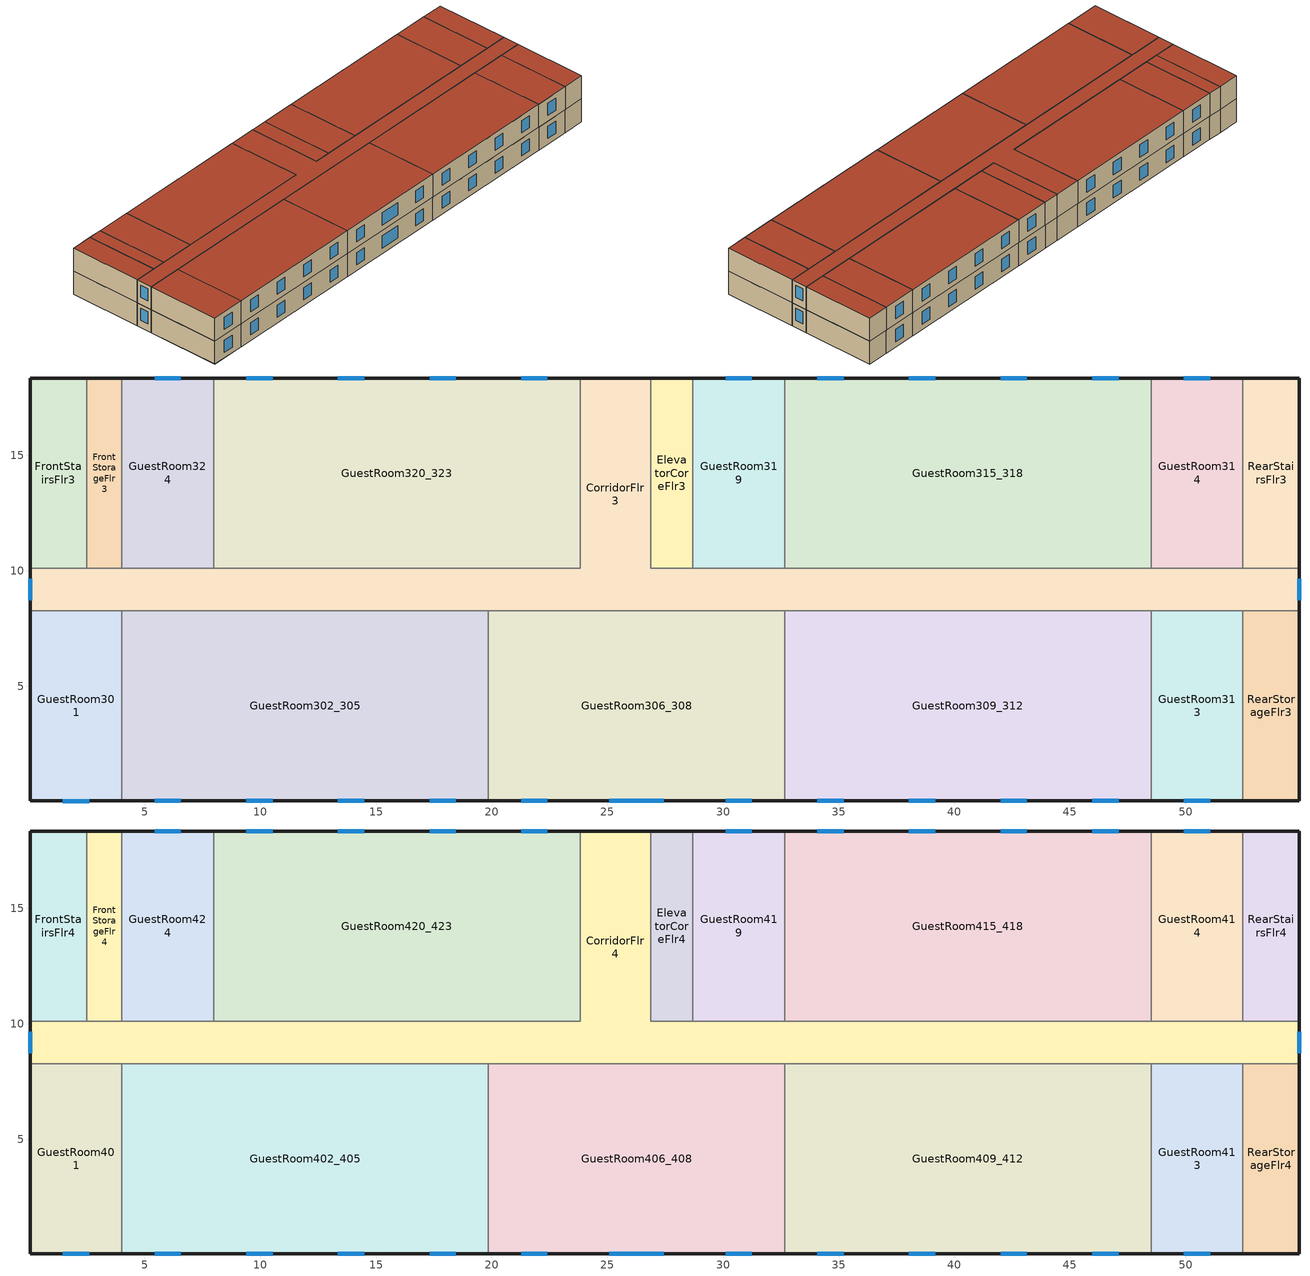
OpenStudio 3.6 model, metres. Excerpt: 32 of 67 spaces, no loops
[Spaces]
GuestRoom319
 floor to GuestRoom219: 32.66,18.34 32.66,10.11 28.7,10.11 28.7,18.34 z6.1
 wall outside: 32.66,18.34 28.7,18.34 z6.1:8.84
 wall to CorridorFlr3: 28.7,10.11 32.66,10.11 z6.1:8.84
 wall to GuestRoom315_318: 32.66,10.11 32.66,18.34 z6.1:8.84
 wall to ElevatorCoreFlr3: 28.7,18.34 28.7,10.11 z6.1:8.84
 window: 31.25,18.34 30.11,18.34 z6.75:8.19
GuestRoom320_323
 floor to GuestRoom220_223: 23.82,18.34 23.82,10.11 7.97,10.11 7.97,18.34 z6.1
 wall outside: 23.82,18.34 7.97,18.34 z6.1:8.84
 wall to CorridorFlr3: 7.97,10.11 23.82,10.11 23.82,18.34 z6.1:8.84
 wall to GuestRoom324: 7.97,18.34 7.97,10.11 z6.1:8.84
 window: 10.52,18.34 9.39,18.34 / 14.49,18.34 13.35,18.34 / 18.45,18.34 17.31,18.34 / 22.41,18.34 21.27,18.34 z6.75:8.19
RearStorageFlr3
 floor to RearStorageFlr2: 54.91,8.28 54.91,0.05 52.47,0.05 52.47,8.28 z6.1
 wall outside: 52.47,0.05 54.91,0.05 54.91,8.28 z6.1:8.84
 wall to GuestRoom313: 52.47,8.28 52.47,0.05 z6.1:8.84
 wall to CorridorFlr3: 54.91,8.28 52.47,8.28 z6.1:8.84
GuestRoom302_305
 floor to GuestRoom202_205: 19.86,8.28 19.86,0.05 4.01,0.05 4.01,8.28 z6.1
 wall outside: 4.01,0.05 19.86,0.05 z6.1:8.84
 wall to CorridorFlr3: 19.86,8.28 4.01,8.28 z6.1:8.84
 wall to GuestRoom306_308: 19.86,0.05 19.86,8.28 z6.1:8.84
 wall to GuestRoom301: 4.01,8.28 4.01,0.05 z6.1:8.84
 window: 5.42,0.05 6.56,0.05 / 17.31,0.05 18.45,0.05 / 9.39,0.05 10.52,0.05 / 13.35,0.05 14.49,0.05 z6.75:8.19
CorridorFlr3
 floor to CorridorFlr2: 26.87,18.34 26.87,10.11 54.91,10.11 54.91,8.28 0.05,8.28 0.05,10.11 23.82,10.11 23.82,18.34 z6.1
 wall outside: 0.05,10.11 0.05,8.28 / 26.87,18.34 23.82,18.34 / 54.91,8.28 54.91,10.11 z6.1:8.84
 wall to ElevatorCoreFlr3: 28.7,10.11 26.87,10.11 26.87,18.34 z6.1:8.84
 wall to FrontStairsFlr3: 2.49,10.11 0.05,10.11 z6.1:8.84
 wall to RearStairsFlr3: 54.91,10.11 52.47,10.11 z6.1:8.84
 wall to GuestRoom301: 0.05,8.28 4.01,8.28 z6.1:8.84
 wall to GuestRoom313: 48.51,8.28 52.47,8.28 z6.1:8.84
 wall to FrontStorageFlr3: 4.01,10.11 2.49,10.11 z6.1:8.84
 wall to GuestRoom314: 52.47,10.11 48.51,10.11 z6.1:8.84
 wall to GuestRoom324: 7.97,10.11 4.01,10.11 z6.1:8.84
 wall to GuestRoom309_312: 32.66,8.28 48.51,8.28 z6.1:8.84
 wall to GuestRoom306_308: 19.86,8.28 32.66,8.28 z6.1:8.84
 wall to GuestRoom315_318: 48.51,10.11 32.66,10.11 z6.1:8.84
 window: 54.91,8.73 54.91,9.66 / 0.05,9.66 0.05,8.73 z6.94:8.36
GuestRoom315_318
 floor to GuestRoom215_218: 48.51,18.34 48.51,10.11 32.66,10.11 32.66,18.34 z6.1
 wall outside: 48.51,18.34 32.66,18.34 z6.1:8.84
 wall to GuestRoom314: 48.51,10.11 48.51,18.34 z6.1:8.84
 window: 35.21,18.34 34.07,18.34 / 43.14,18.34 42,18.34 / 47.1,18.34 45.96,18.34 / 39.18,18.34 38.04,18.34 z6.75:8.19
GuestRoom301
 floor to GuestRoom201: 4.01,8.28 4.01,0.05 0.05,0.05 0.05,8.28 z6.1
 wall outside: 0.05,8.28 0.05,0.05 4.01,0.05 z6.1:8.84
 window: 1.46,0.05 2.6,0.05 z6.75:8.19
GuestRoom314
 floor to GuestRoom214: 52.47,18.34 52.47,10.11 48.51,10.11 48.51,18.34 z6.1
 wall outside: 52.47,18.34 48.51,18.34 z6.1:8.84
 wall to RearStairsFlr3: 52.47,10.11 52.47,18.34 z6.1:8.84
 window: 51.06,18.34 49.92,18.34 z6.75:8.19
GuestRoom309_312
 floor to GuestRoom209_212: 48.51,8.28 48.51,0.05 32.66,0.05 32.66,8.28 z6.1
 wall outside: 32.66,0.05 48.51,0.05 z6.1:8.84
 wall to GuestRoom306_308: 32.66,8.28 32.66,0.05 z6.1:8.84
 wall to GuestRoom313: 48.51,0.05 48.51,8.28 z6.1:8.84
 window: 45.96,0.05 47.1,0.05 / 42,0.05 43.14,0.05 / 34.07,0.05 35.21,0.05 / 38.04,0.05 39.18,0.05 z6.75:8.19
ElevatorCoreFlr3
 floor to ElevatorCoreFlr2: 28.7,18.34 28.7,10.11 26.87,10.11 26.87,18.34 z6.1
 wall outside: 28.7,18.34 26.87,18.34 z6.1:8.84
GuestRoom313
 floor to GuestRoom213: 52.47,8.28 52.47,0.05 48.51,0.05 48.51,8.28 z6.1
 wall outside: 48.51,0.05 52.47,0.05 z6.1:8.84
 window: 49.92,0.05 51.06,0.05 z6.75:8.19
GuestRoom306_308
 floor to GuestRoom206_208: 32.66,8.28 32.66,0.05 19.86,0.05 19.86,8.28 z6.1
 wall outside: 19.86,0.05 32.66,0.05 z6.1:8.84
 window: 21.27,0.05 22.41,0.05 / 25.08,0.05 27.44,0.05 / 30.11,0.05 31.25,0.05 z6.75:8.19
FrontStorageFlr3
 floor to FrontStorageFlr2: 4.01,18.34 4.01,10.11 2.49,10.11 2.49,18.34 z6.1
 wall outside: 4.01,18.34 2.49,18.34 z6.1:8.84
 wall to FrontStairsFlr3: 2.49,18.34 2.49,10.11 z6.1:8.84
 wall to GuestRoom324: 4.01,10.11 4.01,18.34 z6.1:8.84
GuestRoom324
 floor to GuestRoom224: 7.97,18.34 7.97,10.11 4.01,10.11 4.01,18.34 z6.1
 wall outside: 7.97,18.34 4.01,18.34 z6.1:8.84
 window: 6.56,18.34 5.42,18.34 z6.75:8.19
RearStairsFlr3
 floor to RearStairsFlr2: 54.91,18.34 54.91,10.11 52.47,10.11 52.47,18.34 z6.1
 wall outside: 54.91,10.11 54.91,18.34 52.47,18.34 z6.1:8.84
FrontStairsFlr3
 floor to FrontStairsFlr2: 2.49,18.34 2.49,10.11 0.05,10.11 0.05,18.34 z6.1
 wall outside: 2.49,18.34 0.05,18.34 0.05,10.11 z6.1:8.84
GuestRoom413
 floor to GuestRoom313: 52.47,8.28 52.47,0.05 48.51,0.05 48.51,8.28 z8.84
 wall outside: 48.51,0.05 52.47,0.05 z8.84:11.58
 wall to GuestRoom409_412: 48.51,8.28 48.51,0.05 z8.84:11.58
 wall to CorridorFlr4: 52.47,8.28 48.51,8.28 z8.84:11.58
 wall to RearStorageFlr4: 52.47,0.05 52.47,8.28 z8.84:11.58
 window: 49.92,0.05 51.06,0.05 z9.49:10.93
 roof outside: 52.47,0.05 52.47,8.28 48.51,8.28 48.51,0.05 z11.58
GuestRoom415_418
 floor to GuestRoom315_318: 48.51,18.34 48.51,10.11 32.66,10.11 32.66,18.34 z8.84
 wall outside: 48.51,18.34 32.66,18.34 z8.84:11.58
 wall to GuestRoom419: 32.66,18.34 32.66,10.11 z8.84:11.58
 wall to CorridorFlr4: 32.66,10.11 48.51,10.11 z8.84:11.58
 wall to GuestRoom414: 48.51,10.11 48.51,18.34 z8.84:11.58
 window: 47.1,18.34 45.96,18.34 / 39.18,18.34 38.04,18.34 / 43.14,18.34 42,18.34 / 35.21,18.34 34.07,18.34 z9.49:10.93
 roof outside: 48.51,10.11 48.51,18.34 32.66,18.34 32.66,10.11 z11.58
RearStairsFlr4
 floor to RearStairsFlr3: 54.91,18.34 54.91,10.11 52.47,10.11 52.47,18.34 z8.84
 wall outside: 54.91,10.11 54.91,18.34 52.47,18.34 z8.84:11.58
 wall to GuestRoom414: 52.47,18.34 52.47,10.11 z8.84:11.58
 wall to CorridorFlr4: 52.47,10.11 54.91,10.11 z8.84:11.58
 roof outside: 54.91,10.11 54.91,18.34 52.47,18.34 52.47,10.11 z11.58
CorridorFlr4
 floor to CorridorFlr3: 26.87,18.34 26.87,10.11 54.91,10.11 54.91,8.28 0.05,8.28 0.05,10.11 23.82,10.11 23.82,18.34 z8.84
 wall outside: 0.05,10.11 0.05,8.28 / 26.87,18.34 23.82,18.34 / 54.91,8.28 54.91,10.11 z8.84:11.58
 wall to ElevatorCoreFlr4: 28.7,10.11 26.87,10.11 26.87,18.34 z8.84:11.58
 wall to FrontStairsFlr4: 2.49,10.11 0.05,10.11 z8.84:11.58
 wall to GuestRoom420_423: 23.82,18.34 23.82,10.11 7.97,10.11 z8.84:11.58
 wall to GuestRoom406_408: 19.86,8.28 32.66,8.28 z8.84:11.58
 wall to GuestRoom424: 7.97,10.11 4.01,10.11 z8.84:11.58
 wall to GuestRoom402_405: 4.01,8.28 19.86,8.28 z8.84:11.58
 wall to RearStorageFlr4: 52.47,8.28 54.91,8.28 z8.84:11.58
 wall to GuestRoom401: 0.05,8.28 4.01,8.28 z8.84:11.58
 wall to FrontStorageFlr4: 4.01,10.11 2.49,10.11 z8.84:11.58
 wall to GuestRoom414: 52.47,10.11 48.51,10.11 z8.84:11.58
 wall to GuestRoom419: 32.66,10.11 28.7,10.11 z8.84:11.58
 wall to GuestRoom409_412: 32.66,8.28 48.51,8.28 z8.84:11.58
 window: 0.05,9.66 0.05,8.73 / 54.91,8.73 54.91,9.66 z9.68:11.1
 roof outside: 54.91,8.28 54.91,10.11 26.87,10.11 26.87,18.34 23.82,18.34 23.82,10.11 0.05,10.11 0.05,8.28 z11.58
GuestRoom402_405
 floor to GuestRoom302_305: 19.86,8.28 19.86,0.05 4.01,0.05 4.01,8.28 z8.84
 wall outside: 4.01,0.05 19.86,0.05 z8.84:11.58
 wall to GuestRoom406_408: 19.86,0.05 19.86,8.28 z8.84:11.58
 wall to GuestRoom401: 4.01,8.28 4.01,0.05 z8.84:11.58
 window: 5.42,0.05 6.56,0.05 / 13.35,0.05 14.49,0.05 / 9.39,0.05 10.52,0.05 / 17.31,0.05 18.45,0.05 z9.49:10.93
 roof outside: 19.86,0.05 19.86,8.28 4.01,8.28 4.01,0.05 z11.58
GuestRoom401
 floor to GuestRoom301: 4.01,8.28 4.01,0.05 0.05,0.05 0.05,8.28 z8.84
 wall outside: 0.05,8.28 0.05,0.05 4.01,0.05 z8.84:11.58
 window: 1.46,0.05 2.6,0.05 z9.49:10.93
 roof outside: 4.01,0.05 4.01,8.28 0.05,8.28 0.05,0.05 z11.58
RearStorageFlr4
 floor to RearStorageFlr3: 54.91,8.28 54.91,0.05 52.47,0.05 52.47,8.28 z8.84
 wall outside: 52.47,0.05 54.91,0.05 54.91,8.28 z8.84:11.58
 roof outside: 54.91,0.05 54.91,8.28 52.47,8.28 52.47,0.05 z11.58
ElevatorCoreFlr4
 floor to ElevatorCoreFlr3: 28.7,18.34 28.7,10.11 26.87,10.11 26.87,18.34 z8.84
 wall outside: 28.7,18.34 26.87,18.34 z8.84:11.58
 wall to GuestRoom419: 28.7,10.11 28.7,18.34 z8.84:11.58
 roof outside: 28.7,10.11 28.7,18.34 26.87,18.34 26.87,10.11 z11.58
GuestRoom414
 floor to GuestRoom314: 52.47,18.34 52.47,10.11 48.51,10.11 48.51,18.34 z8.84
 wall outside: 52.47,18.34 48.51,18.34 z8.84:11.58
 window: 51.06,18.34 49.92,18.34 z9.49:10.93
 roof outside: 52.47,10.11 52.47,18.34 48.51,18.34 48.51,10.11 z11.58
GuestRoom420_423
 floor to GuestRoom320_323: 23.82,18.34 23.82,10.11 7.97,10.11 7.97,18.34 z8.84
 wall outside: 23.82,18.34 7.97,18.34 z8.84:11.58
 wall to GuestRoom424: 7.97,18.34 7.97,10.11 z8.84:11.58
 window: 22.41,18.34 21.27,18.34 / 18.45,18.34 17.31,18.34 / 10.52,18.34 9.39,18.34 / 14.49,18.34 13.35,18.34 z9.49:10.93
 roof outside: 23.82,10.11 23.82,18.34 7.97,18.34 7.97,10.11 z11.58
GuestRoom424
 floor to GuestRoom324: 7.97,18.34 7.97,10.11 4.01,10.11 4.01,18.34 z8.84
 wall outside: 7.97,18.34 4.01,18.34 z8.84:11.58
 wall to FrontStorageFlr4: 4.01,18.34 4.01,10.11 z8.84:11.58
 window: 6.56,18.34 5.42,18.34 z9.49:10.93
 roof outside: 7.97,10.11 7.97,18.34 4.01,18.34 4.01,10.11 z11.58
GuestRoom406_408
 floor to GuestRoom306_308: 32.66,8.28 32.66,0.05 19.86,0.05 19.86,8.28 z8.84
 wall outside: 19.86,0.05 32.66,0.05 z8.84:11.58
 wall to GuestRoom409_412: 32.66,0.05 32.66,8.28 z8.84:11.58
 window: 21.27,0.05 22.41,0.05 / 25.08,0.05 27.44,0.05 / 30.11,0.05 31.25,0.05 z9.49:10.93
 roof outside: 32.66,0.05 32.66,8.28 19.86,8.28 19.86,0.05 z11.58
GuestRoom419
 floor to GuestRoom319: 32.66,18.34 32.66,10.11 28.7,10.11 28.7,18.34 z8.84
 wall outside: 32.66,18.34 28.7,18.34 z8.84:11.58
 window: 31.25,18.34 30.11,18.34 z9.49:10.93
 roof outside: 32.66,10.11 32.66,18.34 28.7,18.34 28.7,10.11 z11.58
FrontStorageFlr4
 floor to FrontStorageFlr3: 4.01,18.34 4.01,10.11 2.49,10.11 2.49,18.34 z8.84
 wall outside: 4.01,18.34 2.49,18.34 z8.84:11.58
 wall to FrontStairsFlr4: 2.49,18.34 2.49,10.11 z8.84:11.58
 roof outside: 4.01,10.11 4.01,18.34 2.49,18.34 2.49,10.11 z11.58
FrontStairsFlr4
 floor to FrontStairsFlr3: 2.49,18.34 2.49,10.11 0.05,10.11 0.05,18.34 z8.84
 wall outside: 2.49,18.34 0.05,18.34 0.05,10.11 z8.84:11.58
 roof outside: 2.49,10.11 2.49,18.34 0.05,18.34 0.05,10.11 z11.58
GuestRoom409_412
 floor to GuestRoom309_312: 48.51,8.28 48.51,0.05 32.66,0.05 32.66,8.28 z8.84
 wall outside: 32.66,0.05 48.51,0.05 z8.84:11.58
 window: 38.04,0.05 39.18,0.05 / 45.96,0.05 47.1,0.05 / 42,0.05 43.14,0.05 / 34.07,0.05 35.21,0.05 z9.49:10.93
 roof outside: 48.51,0.05 48.51,8.28 32.66,8.28 32.66,0.05 z11.58
[Site]
Calgary Intl AP_AB_CAN: Latitude {deg}=51.114; Longitude {deg}=-114.02; Time Zone {hr}=-7; Elevation {m}=1084.1; Terrain=Suburbs
[Building]
SmallHotel: North Axis {deg}=180; Default Construction Set=BTAP-Mass at hdd = 5000.0; Standards Number of Stories=4; Standards Number of Above Ground Stories=4; Standards Template=BTAPPRE1980; Standards Building Type=SmallHotel
[Site:WaterMainsTemperature]
Calculation Method=Correlation; Annual Average Outdoor Air Temperature {C}=5; Maximum Difference In Monthly Average Outdoor Air Temperatures {deltaC}=23.3
[Site:GroundTemperature:BuildingSurface]
19.527, 19.502, 19.536, 19.598, 20.002, 21.64, 22.225, 22.375, 21.449, 20.121, 19.802, 19.633
[SizingPeriod:DesignDay] Barometric Pressure {Pa}=88961; Rain Indicator=No; Snow Indicator=No; Day of Month=21; Daylight Saving Time Indicator=No; Humidity Condition Type=Wetbulb; Dry-Bulb Temperature Range Modifier Type=DefaultMultipliers
Name | Maximum Dry-Bulb Temperature {C} | Daily Dry-Bulb Temperature Range {deltaC} | Wind Speed {m/s} | Wind Direction {deg} | Month | Day Type | Wetbulb or DewPoint at Maximum Dry-Bulb {C} | Solar Model Indicator | ASHRAE Clear Sky Optical Depth for Beam Irradiance | ASHRAE Clear Sky Optical Depth for Diffuse Irradiance | Sky Clearness
Calgary Intl AP Ann Clg .4% Condns DB=>MWB | 28.5 | 12.1 | 4.5 | 160 | 7 | SummerDesignDay | 16.1 | ASHRAETau | 0.339 | 2.421
Calgary Intl AP Ann Htg 99.6% Condns DB | -28.5 | 0 | 2.9 | 200 | 1 | WinterDesignDay | -28.5 | ASHRAEClearSky |  |  | 0
[Material:NoMass] Roughness=Smooth; Thermal Absorptance=0.9; Solar Absorptance=0.7
Name | Thermal Resistance {m2-K/W} | Visible Absorptance
Typical Carpet Pad; Typical Carpet Pad 1 | 0.21648 | 0.8
Typical Insulation 1 | 0.00118045 | 0.7
Typical Insulation 2 | 1.02439 | 0.7
Typical Insulation 3 | 4.40527 | 0.7
Typical Carpet Pad 2; Typical Carpet Pad 3; Typical Carpet Pad 4 | 1.40895 | 0.8
Typical Insulation 4 | 0.338965 | 0.7
Typical Insulation 5 | 0.338983 | 0.7
[Material]
Name | Roughness | Thickness {m} | Conductivity {W/m-K} | Density {kg/m3} | Specific Heat {J/kg-K} | Thermal Absorptance | Solar Absorptance | Visible Absorptance
G05 25mm wood | MediumSmooth | 0.0254 | 0.15 | 608 | 1630 | 0.9 | 0.5 | 0.5
100mm Normalweight concrete floor 1 | MediumSmooth | 0.1016 | 2.31 | 2322 | 832
G01 13mm gypsum board 1 | Smooth | 0.0127 | 0.16 | 800 | 1090 | 0.9 | 0.7 | 0.5
4 in. Normalweight Concrete Floor 1 | MediumRough | 0.1016 | 2.31 | 2322 | 832 | 0.9 | 0.7 | 0.7
1IN Stucco 1 | Smooth | 0.0253 | 0.6918 | 1858 | 837 | 0.9 | 0.7 | 0.92
8IN CONCRETE HW RefBldg 1 | Rough | 0.2032 | 1.311 | 2240 | 836.8 | 0.9 | 0.7 | 0.7
1/2IN Gypsum 1 | Smooth | 0.0127 | 0.16 | 784.9 | 830 | 0.9 | 0.4 | 0.4
Metal Roof Surface 1; F08 Metal surface 1 | Smooth | 0.0008 | 45.28 | 7824 | 500 | 0.9 | 0.7 | 0.7
6 in. Normalweight Concrete Floor 1; 6 in. Normalweight Concrete Floor 2; 6 in. Normalweight Concrete Floor 3 | MediumRough | 0.1524 | 2.31 | 2322 | 832 | 0.9 | 0.7 | 0.7
[Construction]
BTAP-Int-Partition; BTAP-Int-Door: G05 25mm wood
BTAP-Int-Floor: 100mm Normalweight concrete floor 1, Typical Carpet Pad
BTAP-Int-Wall: G01 13mm gypsum board 1, G01 13mm gypsum board 1
BTAP-Int-Ceiling: Typical Carpet Pad, 100mm Normalweight concrete floor 1
BTAP-Int-Window: SimpleGlazing
BTAP-Ext-Floor-Mass:U-3.822: Typical Insulation 1, 4 in. Normalweight Concrete Floor 1, Typical Carpet Pad 1
BTAP-Ext-Wall-Mass:U-0.772: 1IN Stucco 1, 8IN CONCRETE HW RefBldg 1, Typical Insulation 2, 1/2IN Gypsum 1
BTAP-Ext-Roof-Metal:U-0.227: Metal Roof Surface 1, Typical Insulation 3
BTAP-Grnd-Floor-Mass:U-0.678: 6 in. Normalweight Concrete Floor 1, Typical Carpet Pad 2
BTAP-Grnd-Wall-Mass:U-0.678: 6 in. Normalweight Concrete Floor 2, Typical Carpet Pad 3
BTAP-Grnd-Roof-Mass:U-0.678: 6 in. Normalweight Concrete Floor 3, Typical Carpet Pad 4
BTAP-Ext-FixedWindow:U=0.295 SHGC=0.490; BTAP-Ext-GlassDoors:U=0.295 SHGC=0.490; BTAP-Ext-Skylights:U=0.295 SHGC=0.490; BTAP-Ext-DaylightDomes:U=0.295 SHGC=0.490; BTAP-Ext-DaylightDiffuser:U=0.295 SHGC=0.490: SimpleGlazing:U=0.295 SHGC=0.490
BTAP-Ext-Door:U-2.95: F08 Metal surface 1, Typical Insulation 4
BTAP-Ext-OverHeadDoor:U-2.95: Typical Insulation 5
[DefaultConstructionSet]
BTAP-Mass at hdd = 5000.0: Default Exterior Surface Constructions=BTAP-Mass at hdd = 5000.0; Default Interior Surface Constructions=Default Surface Constructions 2; Default Ground Contact Surface Constructions=BTAP-Mass at hdd = 5000.0 1; Default Exterior SubSurface Constructions=BTAP-Mass at hdd = 5000.0; Default Interior SubSurface Constructions=Default Sub Surface Constructions 2; Interior Partition Construction=BTAP-Int-Partition
[DefaultSurfaceConstructions]
Name | Floor Construction | Wall Construction | Roof Ceiling Construction
Default Surface Constructions 2 | BTAP-Int-Floor | BTAP-Int-Wall | BTAP-Int-Ceiling
BTAP-Mass at hdd = 5000.0 | BTAP-Ext-Floor-Mass:U-3.822 | BTAP-Ext-Wall-Mass:U-0.772 | BTAP-Ext-Roof-Metal:U-0.227
BTAP-Mass at hdd = 5000.0 1 | BTAP-Grnd-Floor-Mass:U-0.678 | BTAP-Grnd-Wall-Mass:U-0.678 | BTAP-Grnd-Roof-Mass:U-0.678
[DefaultSubSurfaceConstructions]
Name | Fixed Window Construction | Operable Window Construction | Door Construction | Glass Door Construction | Overhead Door Construction | Skylight Construction | Tubular Daylight Dome Construction | Tubular Daylight Diffuser Construction
Default Sub Surface Constructions 2 | BTAP-Int-Window | BTAP-Int-Window | BTAP-Int-Door
BTAP-Mass at hdd = 5000.0 | BTAP-Ext-FixedWindow:U=0.295 SHGC=0.490 | BTAP-Ext-FixedWindow:U=0.295 SHGC=0.490 | BTAP-Ext-Door:U-2.95 | BTAP-Ext-GlassDoors:U=0.295 SHGC=0.490 | BTAP-Ext-OverHeadDoor:U-2.95 | BTAP-Ext-Skylights:U=0.295 SHGC=0.490 | BTAP-Ext-DaylightDomes:U=0.295 SHGC=0.490 | BTAP-Ext-DaylightDiffuser:U=0.295 SHGC=0.490
[WindowMaterial:SimpleGlazingSystem] Solar Heat Gain Coefficient=0.49; Visible Transmittance=0.21
Name | U-Factor {W/m2-K}
SimpleGlazing | 2.2
SimpleGlazing:U=0.295 SHGC=0.490 | 2.95
[Space] Volume {m3}=Autocalculate
Name | Space Type | Building Story | Thermal Zone
GuestRoom319 | Space Function Hway lodging - rooms | BuildingStory3 | DU_BT=Space Function_ST=Hway lodging - rooms_FL=BuildingStory3_SCHF 7
GuestRoom424 | Space Function Hway lodging - rooms | BuildingStory4 | DU_BT=Space Function_ST=Hway lodging - rooms_FL=BuildingStory4_SCHF 3
GuestRoom413 | Space Function Hway lodging - rooms | BuildingStory4 | DU_BT=Space Function_ST=Hway lodging - rooms_FL=BuildingStory4_SCHF 2
GuestRoom320_323 | Space Function Hway lodging - rooms | BuildingStory3 | DU_BT=Space Function_ST=Hway lodging - rooms_FL=BuildingStory3_SCHF 3
GuestRoom419 | Space Function Hway lodging - rooms | BuildingStory4 | DU_BT=Space Function_ST=Hway lodging - rooms_FL=BuildingStory4_SCHF 4
GuestRoom402_405 | Space Function Hway lodging - rooms | BuildingStory4 | DU_BT=Space Function_ST=Hway lodging - rooms_FL=BuildingStory4_SCHF 9
RearStorageFlr3 | Space Function Storage area - occsens | BuildingStory3 | ALL_ST=Storage area - occsens_FL=BuildingStory3_SCH=E 1
GuestRoom420_423 | Space Function Hway lodging - rooms | BuildingStory4 | DU_BT=Space Function_ST=Hway lodging - rooms_FL=BuildingStory4_SCHF 6
GuestRoom302_305 | Space Function Hway lodging - rooms | BuildingStory3 | DU_BT=Space Function_ST=Hway lodging - rooms_FL=BuildingStory3_SCHF 1
CorridorFlr3 | Space Function Corr. >= 2.4m wide-sch-F | BuildingStory3 | WILD_ST=Corr. >= 2.4m wide-sch-F_FL=BuildingStory3_SCH=F 1
GuestRoom415_418 | Space Function Hway lodging - rooms | BuildingStory4 | DU_BT=Space Function_ST=Hway lodging - rooms_FL=BuildingStory4_SCHF
RearStairsFlr4 | Space Function Stairway-sch-F | BuildingStory4 | WILD_ST=Stairway-sch-F_FL=BuildingStory4_SCH=F 1
GuestRoom414 | Space Function Hway lodging - rooms | BuildingStory4 | DU_BT=Space Function_ST=Hway lodging - rooms_FL=BuildingStory4_SCHF 5
CorridorFlr4 | Space Function Corr. >= 2.4m wide-sch-F | BuildingStory4 | WILD_ST=Corr. >= 2.4m wide-sch-F_FL=BuildingStory4_SCH=F
GuestRoom315_318 | Space Function Hway lodging - rooms | BuildingStory3 | DU_BT=Space Function_ST=Hway lodging - rooms_FL=BuildingStory3_SCHF
FrontStorageFlr3 | Space Function Storage area - occsens | BuildingStory3 | ALL_ST=Storage area - occsens_FL=BuildingStory3_SCH=E
GuestRoom406_408 | Space Function Hway lodging - rooms | BuildingStory4 | DU_BT=Space Function_ST=Hway lodging - rooms_FL=BuildingStory4_SCHF 7
GuestRoom301 | Space Function Hway lodging - rooms | BuildingStory3 | DU_BT=Space Function_ST=Hway lodging - rooms_FL=BuildingStory3_SCHF 5
GuestRoom314 | Space Function Hway lodging - rooms | BuildingStory3 | DU_BT=Space Function_ST=Hway lodging - rooms_FL=BuildingStory3_SCHF 6
GuestRoom401 | Space Function Hway lodging - rooms | BuildingStory4 | DU_BT=Space Function_ST=Hway lodging - rooms_FL=BuildingStory4_SCHF 1
GuestRoom313 | Space Function Hway lodging - rooms | BuildingStory3 | DU_BT=Space Function_ST=Hway lodging - rooms_FL=BuildingStory3_SCHF 4
GuestRoom309_312 | Space Function Hway lodging - rooms | BuildingStory3 | DU_BT=Space Function_ST=Hway lodging - rooms_FL=BuildingStory3_SCHF 8
ElevatorCoreFlr3 | Space Function Corr. >= 2.4m wide-sch-F | BuildingStory3 | WILD_ST=Corr. >= 2.4m wide-sch-F_FL=BuildingStory3_SCH=F
GuestRoom409_412 | Space Function Hway lodging - rooms | BuildingStory4 | DU_BT=Space Function_ST=Hway lodging - rooms_FL=BuildingStory4_SCHF 8
RearStorageFlr4 | Space Function Storage area - occsens | BuildingStory4 | ALL_ST=Storage area - occsens_FL=BuildingStory4_SCH=E 1
ElevatorCoreFlr4 | Space Function Corr. >= 2.4m wide-sch-F | BuildingStory4 | WILD_ST=Corr. >= 2.4m wide-sch-F_FL=BuildingStory4_SCH=F 1
GuestRoom306_308 | Space Function Hway lodging - rooms | BuildingStory3 | DU_BT=Space Function_ST=Hway lodging - rooms_FL=BuildingStory3_SCHF 2
FrontStairsFlr3 | Space Function Stairway-sch-F | BuildingStory3 | WILD_ST=Stairway-sch-F_FL=BuildingStory3_SCH=F 1
RearStairsFlr3 | Space Function Stairway-sch-F | BuildingStory3 | WILD_ST=Stairway-sch-F_FL=BuildingStory3_SCH=F
GuestRoom324 | Space Function Hway lodging - rooms | BuildingStory3 | DU_BT=Space Function_ST=Hway lodging - rooms_FL=BuildingStory3_SCHF 9
FrontStorageFlr4 | Space Function Storage area - occsens | BuildingStory4 | ALL_ST=Storage area - occsens_FL=BuildingStory4_SCH=E
FrontStairsFlr4 | Space Function Stairway-sch-F | BuildingStory4 | WILD_ST=Stairway-sch-F_FL=BuildingStory4_SCH=F
[BuildingStory]
BuildingStory3; BuildingStory4
[SpaceType] Standards Building Type=Space Function
Name | Default Schedule Set | Design Specification Outdoor Air Object | Standards Space Type
Space Function Corr. >= 2.4m wide-sch-F | Space Function Corr. >= 2.4m wide-sch-F Schedule Set | Space Function Corr. >= 2.4m wide-sch-F Ventilation | Corr. >= 2.4m wide-sch-F
Space Function Stairway-sch-F | Space Function Stairway-sch-F Schedule Set | Space Function Stairway-sch-F Ventilation | Stairway-sch-F
Space Function Storage area - occsens | Space Function Storage area - occsens Schedule Set | Space Function Storage area - occsens Ventilation | Storage area - occsens
Space Function Hway lodging - rooms | Space Function Hway lodging - rooms Schedule Set | Space Function Hway lodging - rooms Ventilation | Hway lodging - rooms
[People:Definition] Number of People Calculation Method=People/Area; Fraction Radiant=0.3
Name | People per Space Floor Area {person/m2}
Space Function Corr. >= 2.4m wide-sch-F People Definition; Space Function Storage area - occsens People Definition | 0.0100104
Space Function Hway lodging - rooms People Definition | 0.0400417
Space Function Stairway-sch-F People Definition | 0.0049514
[People] Work Efficiency Schedule=Work Efficiency Schedule; Clothing Insulation Schedule=Clothing Schedule; Air Velocity Schedule=Air Velocity Schedule; Multiplier=1
Name | People Definition | Space or SpaceType
Space Function Corr. >= 2.4m wide-sch-F People | Space Function Corr. >= 2.4m wide-sch-F People Definition | Space Function Corr. >= 2.4m wide-sch-F
Space Function Hway lodging - rooms People | Space Function Hway lodging - rooms People Definition | Space Function Hway lodging - rooms
Space Function Stairway-sch-F People | Space Function Stairway-sch-F People Definition | Space Function Stairway-sch-F
Space Function Storage area - occsens People | Space Function Storage area - occsens People Definition | Space Function Storage area - occsens
[Lights:Definition] Design Level Calculation Method=Watts/Area; Fraction Radiant=0.5; Fraction Visible=0.2
Name | Watts per Space Floor Area {W/m2}
Space Function Corr. >= 2.4m wide-sch-F Lights Definition | 7.09994
Space Function Hway lodging - rooms Lights Definition | 8.09993
Space Function Stairway-sch-F Lights Definition | 7.39994
Space Function Storage area - occsens Lights Definition | 6.11995
[Lights] Fraction Replaceable=1
Name | Lights Definition | Space or SpaceType
Space Function Corr. >= 2.4m wide-sch-F Lights | Space Function Corr. >= 2.4m wide-sch-F Lights Definition | Space Function Corr. >= 2.4m wide-sch-F
Space Function Hway lodging - rooms Lights | Space Function Hway lodging - rooms Lights Definition | Space Function Hway lodging - rooms
Space Function Stairway-sch-F Lights | Space Function Stairway-sch-F Lights Definition | Space Function Stairway-sch-F
Space Function Storage area - occsens Lights | Space Function Storage area - occsens Lights Definition | Space Function Storage area - occsens
[ElectricEquipment:Definition] Design Level Calculation Method=Watts/Area; Fraction Radiant=0.5
Name | Watts per Space Floor Area {W/m2}
Space Function Hway lodging - rooms Elec Equip Definition | 2.49998
Space Function Storage area - occsens Elec Equip Definition | 0.999992
[ElectricEquipment]
Name | Electric Equipment Definition | Space or SpaceType
Space Function Hway lodging - rooms Elec Equip | Space Function Hway lodging - rooms Elec Equip Definition | Space Function Hway lodging - rooms
Space Function Storage area - occsens Elec Equip | Space Function Storage area - occsens Elec Equip Definition | Space Function Storage area - occsens
[DesignSpecification:OutdoorAir] Outdoor Air Method=Sum
Name | Outdoor Air Flow per Floor Area {m3/s-m2}
Space Function Corr. >= 2.4m wide-sch-F Ventilation; Space Function Stairway-sch-F Ventilation | 0.000254
Space Function Hway lodging - rooms Ventilation | 0.00046228
Space Function Storage area - occsens Ventilation | 0.000762
[DefaultScheduleSet] People Activity Level Schedule=NECB-Activity; Infiltration Schedule=Always On
Name | Number of People Schedule | Lighting Schedule | Electric Equipment Schedule
Space Function Corr. >= 2.4m wide-sch-F Schedule Set; Space Function Hway lodging - rooms Schedule Set; Space Function Stairway-sch-F Schedule Set | NECB-F-Occupancy | NECB-F-Lighting | NECB-F-Electric-Equipment
Space Function Storage area - occsens Schedule Set | NECB-E-Occupancy | NECB-E-Lighting | NECB-E-Electric-Equipment
[ThermostatSetpoint:DualSetpoint]
Name | Heating Setpoint Temperature Schedule | Cooling Setpoint Temperature Schedule
Space Function Hway lodging - rooms Thermostat 72; Space Function Hway lodging - rooms Thermostat 73; Space Function Hway lodging - rooms Thermostat 77; Space Function Hway lodging - rooms Thermostat 78; Space Function Hway lodging - rooms Thermostat 79; Space Function Hway lodging - rooms Thermostat 81; Space Function Hway lodging - rooms Thermostat 82; Space Function Hway lodging - rooms Thermostat 84; Space Function Hway lodging - rooms Thermostat 85; Space Function Hway lodging - rooms Thermostat 87; Space Function Hway lodging - rooms Thermostat 88; Space Function Hway lodging - rooms Thermostat 89; Space Function Hway lodging - rooms Thermostat 90; Space Function Hway lodging - rooms Thermostat 91; Space Function Hway lodging - rooms Thermostat 92; Space Function Hway lodging - rooms Thermostat 98; Space Function Hway lodging - rooms Thermostat 101; Space Function Hway lodging - rooms Thermostat 102; Space Function Hway lodging - rooms Thermostat 103; Space Function Hway lodging - rooms Thermostat 104; Space Function Stairway-sch-F Thermostat 17; Space Function Stairway-sch-F Thermostat 18; Space Function Stairway-sch-F Thermostat 20; Space Function Stairway-sch-F Thermostat 21; Space Function Corr. >= 2.4m wide-sch-F Thermostat 18; Space Function Corr. >= 2.4m wide-sch-F Thermostat 21; Space Function Corr. >= 2.4m wide-sch-F Thermostat 22; Space Function Corr. >= 2.4m wide-sch-F Thermostat 24 | NECB-F-Thermostat Setpoint-Heating | NECB-F-Thermostat Setpoint-Cooling
Space Function Storage area - occsens Thermostat 19; Space Function Storage area - occsens Thermostat 20; Space Function Storage area - occsens Thermostat 25; Space Function Storage area - occsens Thermostat 26 | NECB-E-Thermostat Setpoint-Heating | NECB-E-Thermostat Setpoint-Cooling
[SpaceInfiltration:DesignFlowRate] Schedule=Always On Discrete; Design Flow Rate Calculation Method=Flow/ExteriorArea; Flow per Exterior Surface Area {m3/s-m2}=0.001116; Constant Term Coefficient=0; Temperature Term Coefficient=0; Velocity Term Coefficient=0.224; Velocity Squared Term Coefficient=0
Name | Space or SpaceType
CorridorFlr3 Infiltration | CorridorFlr3
CorridorFlr4 Infiltration | CorridorFlr4
ElevatorCoreFlr3 Infiltration | ElevatorCoreFlr3
ElevatorCoreFlr4 Infiltration | ElevatorCoreFlr4
FrontStairsFlr3 Infiltration | FrontStairsFlr3
FrontStairsFlr4 Infiltration | FrontStairsFlr4
FrontStorageFlr3 Infiltration | FrontStorageFlr3
FrontStorageFlr4 Infiltration | FrontStorageFlr4
GuestRoom301 Infiltration | GuestRoom301
GuestRoom302_305 Infiltration | GuestRoom302_305
GuestRoom306_308 Infiltration | GuestRoom306_308
GuestRoom309_312 Infiltration | GuestRoom309_312
GuestRoom313 Infiltration | GuestRoom313
GuestRoom314 Infiltration | GuestRoom314
GuestRoom315_318 Infiltration | GuestRoom315_318
GuestRoom319 Infiltration | GuestRoom319
GuestRoom320_323 Infiltration | GuestRoom320_323
GuestRoom324 Infiltration | GuestRoom324
GuestRoom401 Infiltration | GuestRoom401
GuestRoom402_405 Infiltration | GuestRoom402_405
GuestRoom406_408 Infiltration | GuestRoom406_408
GuestRoom409_412 Infiltration | GuestRoom409_412
GuestRoom413 Infiltration | GuestRoom413
GuestRoom414 Infiltration | GuestRoom414
GuestRoom415_418 Infiltration | GuestRoom415_418
GuestRoom419 Infiltration | GuestRoom419
GuestRoom420_423 Infiltration | GuestRoom420_423
GuestRoom424 Infiltration | GuestRoom424
RearStairsFlr3 Infiltration | RearStairsFlr3
RearStairsFlr4 Infiltration | RearStairsFlr4
RearStorageFlr3 Infiltration | RearStorageFlr3
RearStorageFlr4 Infiltration | RearStorageFlr4
[ThermalZone] Use Ideal Air Loads=No
Name | Thermostat
DU_BT=Space Function_ST=Hway lodging - rooms_FL=BuildingStory3_SCHF | Space Function Hway lodging - rooms Thermostat 72
DU_BT=Space Function_ST=Hway lodging - rooms_FL=BuildingStory4_SCHF | Space Function Hway lodging - rooms Thermostat 73
DU_BT=Space Function_ST=Hway lodging - rooms_FL=BuildingStory4_SCHF 1 | Space Function Hway lodging - rooms Thermostat 77
DU_BT=Space Function_ST=Hway lodging - rooms_FL=BuildingStory3_SCHF 1 | Space Function Hway lodging - rooms Thermostat 78
DU_BT=Space Function_ST=Hway lodging - rooms_FL=BuildingStory3_SCHF 2 | Space Function Hway lodging - rooms Thermostat 79
DU_BT=Space Function_ST=Hway lodging - rooms_FL=BuildingStory4_SCHF 2 | Space Function Hway lodging - rooms Thermostat 81
DU_BT=Space Function_ST=Hway lodging - rooms_FL=BuildingStory3_SCHF 3 | Space Function Hway lodging - rooms Thermostat 82
DU_BT=Space Function_ST=Hway lodging - rooms_FL=BuildingStory4_SCHF 3 | Space Function Hway lodging - rooms Thermostat 84
DU_BT=Space Function_ST=Hway lodging - rooms_FL=BuildingStory4_SCHF 4 | Space Function Hway lodging - rooms Thermostat 85
DU_BT=Space Function_ST=Hway lodging - rooms_FL=BuildingStory3_SCHF 4 | Space Function Hway lodging - rooms Thermostat 87
DU_BT=Space Function_ST=Hway lodging - rooms_FL=BuildingStory4_SCHF 5 | Space Function Hway lodging - rooms Thermostat 88
DU_BT=Space Function_ST=Hway lodging - rooms_FL=BuildingStory4_SCHF 6 | Space Function Hway lodging - rooms Thermostat 89
DU_BT=Space Function_ST=Hway lodging - rooms_FL=BuildingStory4_SCHF 7 | Space Function Hway lodging - rooms Thermostat 90
DU_BT=Space Function_ST=Hway lodging - rooms_FL=BuildingStory4_SCHF 8 | Space Function Hway lodging - rooms Thermostat 91
DU_BT=Space Function_ST=Hway lodging - rooms_FL=BuildingStory4_SCHF 9 | Space Function Hway lodging - rooms Thermostat 92
DU_BT=Space Function_ST=Hway lodging - rooms_FL=BuildingStory3_SCHF 5 | Space Function Hway lodging - rooms Thermostat 98
DU_BT=Space Function_ST=Hway lodging - rooms_FL=BuildingStory3_SCHF 6 | Space Function Hway lodging - rooms Thermostat 101
DU_BT=Space Function_ST=Hway lodging - rooms_FL=BuildingStory3_SCHF 7 | Space Function Hway lodging - rooms Thermostat 102
DU_BT=Space Function_ST=Hway lodging - rooms_FL=BuildingStory3_SCHF 8 | Space Function Hway lodging - rooms Thermostat 103
DU_BT=Space Function_ST=Hway lodging - rooms_FL=BuildingStory3_SCHF 9 | Space Function Hway lodging - rooms Thermostat 104
ALL_ST=Storage area - occsens_FL=BuildingStory3_SCH=E | Space Function Storage area - occsens Thermostat 19
ALL_ST=Storage area - occsens_FL=BuildingStory4_SCH=E | Space Function Storage area - occsens Thermostat 20
ALL_ST=Storage area - occsens_FL=BuildingStory3_SCH=E 1 | Space Function Storage area - occsens Thermostat 25
ALL_ST=Storage area - occsens_FL=BuildingStory4_SCH=E 1 | Space Function Storage area - occsens Thermostat 26
WILD_ST=Stairway-sch-F_FL=BuildingStory4_SCH=F | Space Function Stairway-sch-F Thermostat 17
WILD_ST=Stairway-sch-F_FL=BuildingStory3_SCH=F | Space Function Stairway-sch-F Thermostat 18
WILD_ST=Stairway-sch-F_FL=BuildingStory3_SCH=F 1 | Space Function Stairway-sch-F Thermostat 20
WILD_ST=Stairway-sch-F_FL=BuildingStory4_SCH=F 1 | Space Function Stairway-sch-F Thermostat 21
WILD_ST=Corr. >= 2.4m wide-sch-F_FL=BuildingStory4_SCH=F | Space Function Corr. >= 2.4m wide-sch-F Thermostat 18
WILD_ST=Corr. >= 2.4m wide-sch-F_FL=BuildingStory3_SCH=F | Space Function Corr. >= 2.4m wide-sch-F Thermostat 21
WILD_ST=Corr. >= 2.4m wide-sch-F_FL=BuildingStory3_SCH=F 1 | Space Function Corr. >= 2.4m wide-sch-F Thermostat 22
WILD_ST=Corr. >= 2.4m wide-sch-F_FL=BuildingStory4_SCH=F 1 | Space Function Corr. >= 2.4m wide-sch-F Thermostat 24
[Foundation:Kiva]
Bldg Kiva Foundation: Wall Height Above Grade {m}=0; Wall Depth Below Slab {m}=0
[Foundation:Kiva:Settings]

[AvailabilityManager:NightCycle] Applicability Schedule=Always On Discrete; Control Type=CycleOnAny; Thermostat Tolerance {deltaC}=1; Cycling Run Time {s}=3600
Availability Manager Night Cycle 1; Availability Manager Night Cycle 2; Availability Manager Night Cycle 3; Availability Manager Night Cycle 4; Availability Manager Night Cycle 5; Availability Manager Night Cycle 6; Availability Manager Night Cycle 7; Availability Manager Night Cycle 8
[Schedule:Ruleset]
Clothing Schedule: Default Day Schedule=Clothing Schedule Default Winter Clothes
Air Velocity Schedule: Default Day Schedule=Air Velocity Schedule Default
Work Efficiency Schedule: Default Day Schedule=Work Efficiency Schedule Default
NECB-Activity: Default Day Schedule=NECB-Activity Default; Summer Design Day Schedule=NECB-Activity Summer Design Day; Winter Design Day Schedule=NECB-Activity Winter Design Day
Always On: Default Day Schedule=Always On Default
NECB-F-Occupancy: Default Day Schedule=NECB-F-Occupancy Default
NECB-F-Lighting: Default Day Schedule=NECB-F-Lighting Default
NECB-F-Electric-Equipment: Default Day Schedule=NECB-F-Electric-Equipment Default
NECB-F-Thermostat Setpoint-Heating: Default Day Schedule=NECB-F-Thermostat Setpoint-Heating Default
NECB-F-Thermostat Setpoint-Cooling: Default Day Schedule=NECB-F-Thermostat Setpoint-Cooling Default
NECB-E-Occupancy: Default Day Schedule=NECB-E-Occupancy Default
NECB-E-Lighting: Default Day Schedule=NECB-E-Lighting Default
NECB-E-Electric-Equipment: Default Day Schedule=NECB-E-Electric-Equipment Default
NECB-E-Thermostat Setpoint-Heating: Default Day Schedule=NECB-E-Thermostat Setpoint-Heating Default
NECB-E-Thermostat Setpoint-Cooling: Default Day Schedule=NECB-E-Thermostat Setpoint-Cooling Default
[Schedule:Day]
Clothing Schedule Default Winter Clothes; Always On Default: 24, 0, 1
Clothing Schedule Summer Clothes: 24, 0, 0.5
Air Velocity Schedule Default: 24, 0, 0.2
Work Efficiency Schedule Default; NECB-E-Occupancy Sun|Hol Day: 24, 0, 0
NECB-Activity Default; NECB-Activity Winter Design Day; NECB-Activity Summer Design Day: 24, 0, 130
NECB-F-Occupancy Default; NECB-F-Occupancy Default|Wkdy Day: 7, 0, 0.9, 8, 0, 0.7, 10, 0, 0.4, 16, 0, 0.2, 17, 0, 0.3, 20, 0, 0.5, 22, 0, 0.7, 23, 0, 0.8, 24, 0, 0.9
NECB-F-Occupancy Sat Day: 1, 0, 0.7, 7, 0, 0.9, 8, 0, 0.7, 10, 0, 0.5, 18, 0, 0.3, 19, 0, 0.5, 22, 0, 0.6, 24, 0, 0.7
NECB-F-Occupancy Sun|Hol Day: 1, 0, 0.8, 9, 0, 0.7, 12, 0, 0.5, 14, 0, 0.3, 17, 0, 0.2, 18, 0, 0.3, 20, 0, 0.4, 22, 0, 0.6, 24, 0, 0.8
NECB-F-Lighting Default; NECB-F-Lighting Default|Wkdy Day; NECB-F-Electric-Equipment Default; NECB-F-Electric-Equipment Default|Wkdy Day: 1, 0, 0.3, 3, 0, 0.2, 6, 0, 0.1, 7, 0, 0.2, 8, 0, 0.4, 9, 0, 0.5, 11, 0, 0.4, 12, 0, 0.3, 19, 0, 0.2, 20, 0, 0.6, 21, 0, 0.8, 22, 0, 0.9, 23, 0, 0.8, 24, 0, 0.6
NECB-F-Lighting Sat Day; NECB-F-Electric-Equipment Sat Day: 1, 0, 0.3, 3, 0, 0.2, 7, 0, 0.1, 9, 0, 0.3, 11, 0, 0.4, 12, 0, 0.3, 19, 0, 0.2, 20, 0, 0.6, 23, 0, 0.7, 24, 0, 0.6
NECB-F-Lighting Sun|Hol Day; NECB-F-Electric-Equipment Sun|Hol Day: 3, 0, 0.3, 7, 0, 0.2, 8, 0, 0.3, 10, 0, 0.4, 14, 0, 0.3, 19, 0, 0.2, 20, 0, 0.5, 21, 0, 0.7, 22, 0, 0.8, 23, 0, 0.6, 24, 0, 0.5
NECB-F-Thermostat Setpoint-Heating Default; NECB-F-Thermostat Setpoint-Heating Default|Wkdy Day; NECB-F-Thermostat Setpoint-Heating Sat Day; NECB-F-Thermostat Setpoint-Heating Sun|Hol Day: 1, 0, 22, 7, 0, 18, 8, 0, 20, 24, 0, 22
NECB-F-Thermostat Setpoint-Cooling Default; NECB-F-Thermostat Setpoint-Cooling Default|Wkdy Day; NECB-F-Thermostat Setpoint-Cooling Sat Day; NECB-F-Thermostat Setpoint-Cooling Sun|Hol Day: 24, 0, 24
NECB-E-Occupancy Default; NECB-E-Occupancy Default|Wkdy Day: 8, 0, 0, 9, 0, 0.2, 10, 0, 0.7, 14, 0, 0.9, 15, 0, 0.5, 16, 0, 0.9, 18, 0, 0.8, 19, 0, 0.2, 24, 0, 0
NECB-E-Occupancy Sat Day: 9, 0, 0, 13, 0, 0.2, 17, 0, 0.1, 24, 0, 0
NECB-E-Lighting Default; NECB-E-Lighting Default|Wkdy Day; NECB-E-Electric-Equipment Default; NECB-E-Electric-Equipment Default|Wkdy Day: 8, 0, 0.05, 9, 0, 0.4, 10, 0, 0.7, 18, 0, 0.9, 19, 0, 0.4, 24, 0, 0.05
NECB-E-Lighting Sat Day; NECB-E-Electric-Equipment Sat Day: 9, 0, 0.05, 10, 0, 0.5, 15, 0, 0.9, 16, 0, 0.7, 17, 0, 0.5, 24, 0, 0.05
NECB-E-Lighting Sun|Hol Day; NECB-E-Electric-Equipment Sun|Hol Day: 24, 0, 0.05
NECB-E-Thermostat Setpoint-Heating Default; NECB-E-Thermostat Setpoint-Heating Default|Wkdy Day: 7, 0, 18, 8, 0, 20, 19, 0, 22, 24, 0, 18
NECB-E-Thermostat Setpoint-Heating Sat Day: 8, 0, 18, 9, 0, 20, 17, 0, 22, 24, 0, 18
NECB-E-Thermostat Setpoint-Heating Sun|Hol Day: 24, 0, 18
NECB-E-Thermostat Setpoint-Cooling Default; NECB-E-Thermostat Setpoint-Cooling Default|Wkdy Day: 7, 0, 35, 19, 0, 24, 24, 0, 35
NECB-E-Thermostat Setpoint-Cooling Sat Day: 8, 0, 35, 17, 0, 24, 24, 0, 35
NECB-E-Thermostat Setpoint-Cooling Sun|Hol Day: 24, 0, 35
[Schedule:Rule] Date Specification Type=DateRange; Start Day=1
Name | Schedule Ruleset | Rule Order | Day Schedule | Start Month | End Month | End Day | Apply Monday | Apply Tuesday | Apply Wednesday | Apply Thursday | Apply Friday | Apply Saturday | Apply Sunday
Schedule Rule 1 | Clothing Schedule | 0 | Clothing Schedule Summer Clothes | 5 | 9 | 30
Schedule Rule 17 | NECB-F-Occupancy | 2 | NECB-F-Occupancy Default|Wkdy Day | 1 | 12 | 31 | Yes | Yes | Yes | Yes | Yes
Schedule Rule 18 | NECB-F-Occupancy | 1 | NECB-F-Occupancy Sat Day | 1 | 12 | 31 |  |  |  |  |  | Yes
Schedule Rule 19 | NECB-F-Occupancy | 0 | NECB-F-Occupancy Sun|Hol Day | 1 | 12 | 31 |  |  |  |  |  |  | Yes
Schedule Rule 20 | NECB-F-Lighting | 2 | NECB-F-Lighting Default|Wkdy Day | 1 | 12 | 31 | Yes | Yes | Yes | Yes | Yes
Schedule Rule 21 | NECB-F-Lighting | 1 | NECB-F-Lighting Sat Day | 1 | 12 | 31 |  |  |  |  |  | Yes
Schedule Rule 22 | NECB-F-Lighting | 0 | NECB-F-Lighting Sun|Hol Day | 1 | 12 | 31 |  |  |  |  |  |  | Yes
Schedule Rule 23 | NECB-F-Electric-Equipment | 2 | NECB-F-Electric-Equipment Default|Wkdy Day | 1 | 12 | 31 | Yes | Yes | Yes | Yes | Yes
Schedule Rule 24 | NECB-F-Electric-Equipment | 1 | NECB-F-Electric-Equipment Sat Day | 1 | 12 | 31 |  |  |  |  |  | Yes
Schedule Rule 25 | NECB-F-Electric-Equipment | 0 | NECB-F-Electric-Equipment Sun|Hol Day | 1 | 12 | 31 |  |  |  |  |  |  | Yes
Schedule Rule 26 | NECB-F-Thermostat Setpoint-Heating | 2 | NECB-F-Thermostat Setpoint-Heating Default|Wkdy Day | 1 | 12 | 31 | Yes | Yes | Yes | Yes | Yes
Schedule Rule 27 | NECB-F-Thermostat Setpoint-Heating | 1 | NECB-F-Thermostat Setpoint-Heating Sat Day | 1 | 12 | 31 |  |  |  |  |  | Yes
Schedule Rule 28 | NECB-F-Thermostat Setpoint-Heating | 0 | NECB-F-Thermostat Setpoint-Heating Sun|Hol Day | 1 | 12 | 31 |  |  |  |  |  |  | Yes
Schedule Rule 29 | NECB-F-Thermostat Setpoint-Cooling | 2 | NECB-F-Thermostat Setpoint-Cooling Default|Wkdy Day | 1 | 12 | 31 | Yes | Yes | Yes | Yes | Yes
Schedule Rule 30 | NECB-F-Thermostat Setpoint-Cooling | 1 | NECB-F-Thermostat Setpoint-Cooling Sat Day | 1 | 12 | 31 |  |  |  |  |  | Yes
Schedule Rule 31 | NECB-F-Thermostat Setpoint-Cooling | 0 | NECB-F-Thermostat Setpoint-Cooling Sun|Hol Day | 1 | 12 | 31 |  |  |  |  |  |  | Yes
Schedule Rule 77 | NECB-E-Occupancy | 2 | NECB-E-Occupancy Default|Wkdy Day | 1 | 12 | 31 | Yes | Yes | Yes | Yes | Yes
Schedule Rule 78 | NECB-E-Occupancy | 1 | NECB-E-Occupancy Sat Day | 1 | 12 | 31 |  |  |  |  |  | Yes
Schedule Rule 79 | NECB-E-Occupancy | 0 | NECB-E-Occupancy Sun|Hol Day | 1 | 12 | 31 |  |  |  |  |  |  | Yes
Schedule Rule 80 | NECB-E-Lighting | 2 | NECB-E-Lighting Default|Wkdy Day | 1 | 12 | 31 | Yes | Yes | Yes | Yes | Yes
Schedule Rule 81 | NECB-E-Lighting | 1 | NECB-E-Lighting Sat Day | 1 | 12 | 31 |  |  |  |  |  | Yes
Schedule Rule 82 | NECB-E-Lighting | 0 | NECB-E-Lighting Sun|Hol Day | 1 | 12 | 31 |  |  |  |  |  |  | Yes
Schedule Rule 83 | NECB-E-Electric-Equipment | 2 | NECB-E-Electric-Equipment Default|Wkdy Day | 1 | 12 | 31 | Yes | Yes | Yes | Yes | Yes
Schedule Rule 84 | NECB-E-Electric-Equipment | 1 | NECB-E-Electric-Equipment Sat Day | 1 | 12 | 31 |  |  |  |  |  | Yes
Schedule Rule 85 | NECB-E-Electric-Equipment | 0 | NECB-E-Electric-Equipment Sun|Hol Day | 1 | 12 | 31 |  |  |  |  |  |  | Yes
Schedule Rule 86 | NECB-E-Thermostat Setpoint-Heating | 2 | NECB-E-Thermostat Setpoint-Heating Default|Wkdy Day | 1 | 12 | 31 | Yes | Yes | Yes | Yes | Yes
Schedule Rule 87 | NECB-E-Thermostat Setpoint-Heating | 1 | NECB-E-Thermostat Setpoint-Heating Sat Day | 1 | 12 | 31 |  |  |  |  |  | Yes
Schedule Rule 88 | NECB-E-Thermostat Setpoint-Heating | 0 | NECB-E-Thermostat Setpoint-Heating Sun|Hol Day | 1 | 12 | 31 |  |  |  |  |  |  | Yes
Schedule Rule 89 | NECB-E-Thermostat Setpoint-Cooling | 2 | NECB-E-Thermostat Setpoint-Cooling Default|Wkdy Day | 1 | 12 | 31 | Yes | Yes | Yes | Yes | Yes
Schedule Rule 90 | NECB-E-Thermostat Setpoint-Cooling | 1 | NECB-E-Thermostat Setpoint-Cooling Sat Day | 1 | 12 | 31 |  |  |  |  |  | Yes
Schedule Rule 91 | NECB-E-Thermostat Setpoint-Cooling | 0 | NECB-E-Thermostat Setpoint-Cooling Sun|Hol Day | 1 | 12 | 31 |  |  |  |  |  |  | Yes
[Schedule:Constant]
Always On Discrete: Value=1
